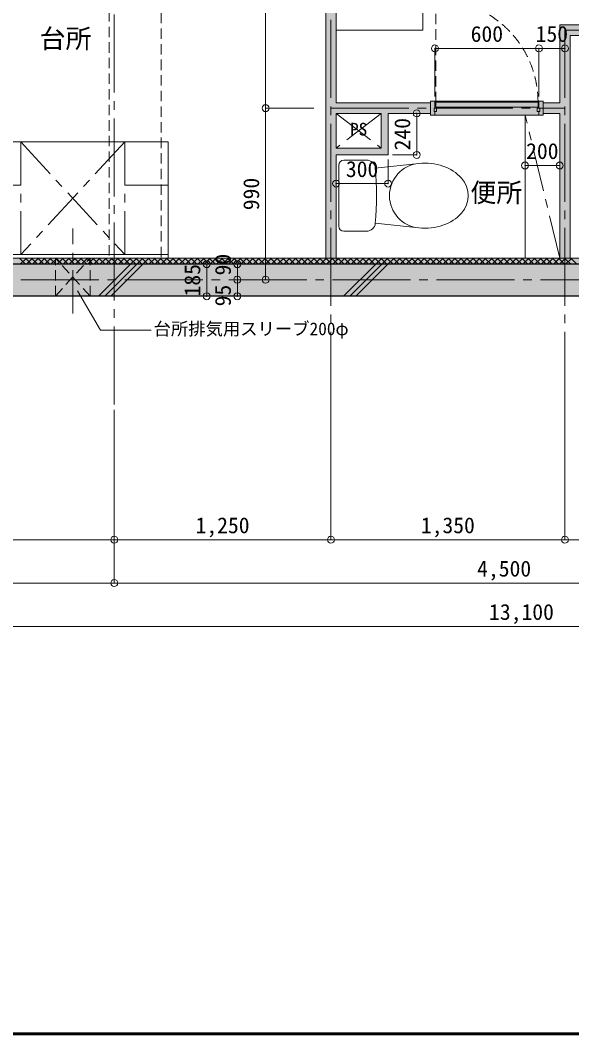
# Model space of a CAD drawing. Units: millimetres at full size, sheet at 1:50. Extents: x -9674 to 9699, y -6794 to 6791.
# Drawn here: x -3020 to 162, y -6794 to -941 of the extents above; entities that cross this region are included whole.
import ezdxf
from ezdxf.enums import TextEntityAlignment as Align

# ---------------------------------------------------------------- set-up
doc = ezdxf.new("R2010")
doc.units = ezdxf.units.MM
doc.header["$LTSCALE"] = 50
doc.header["$PDMODE"] = 32
doc.header["$PDSIZE"] = 40
for name, pattern in [('CHAIN1', [8, 5, -1, 1, -1]), ('CHAIN2', [12, 9, -1, 1, -1]), ('DASHED1', [1.8, 1.2, -0.6])]:
    doc.linetypes.add(name, pattern=pattern)
for name, color, linetype, lineweight in [('0-0_図面枠', 7, 'Continuous', 9), ('1-0_芯', 7, 'CHAIN2', 9), ('1-1_躯体', 2, 'Continuous', 25), ('1-2_間仕切', 3, 'Continuous', 18), ('1-3_建具', 3, 'Continuous', 18), ('1-4_仕上げ', 4, 'Continuous', 9), ('1-5_設備', 7, 'Continuous', 9), ('1-7_その他', 7, 'DASHED1', 9), ('1-8_ハッチ', 4, 'Continuous', 9), ('1-A_文字', 7, 'Continuous', 9), ('1-B_寸法', 7, 'Continuous', 9), ('1-C_梁', 7, 'DASHED1', 9)]:
    doc.layers.add(name, color=color, linetype=linetype, lineweight=lineweight)
for name, color, linetype in [('4-0', 1, 'Continuous'), ('4-2', 4, 'Continuous'), ('4-F', 4, 'Continuous')]:
    doc.layers.add(name, color=color, linetype=linetype)
doc.styles.add('ＭＳ ゴシック', font='')
doc.styles.get('ＭＳ ゴシック').set_extended_font_data('MS Gothic')

msp = doc.modelspace()

# ---------------------------------------------------------------- linework, layer by layer
at = {"layer": '0-0_図面枠'}
for p, q in [((9693.64, -6788.64), (-9668.64, -6788.64)), ((-9666.87, -6786.88), (9691.87, -6786.88)), ((-9665.11, -6785.11), (9690.11, -6785.11)), ((-9663.35, -6783.35), (9688.35, -6783.35)), ((-9673.92, -6793.93), (9698.92, -6793.93)), ((-9672.16, -6792.16), (9697.16, -6792.16)), ((-9670.4, -6790.4), (9695.4, -6790.4))]:
    msp.add_line(p, q, dxfattribs=at)
at = {"layer": '1-0_芯'}
for p, q in [((-2477.5, 4491.87), (-2477.5, -3188.13)), ((-1227.5, -3188.13), (-1227.5, 31.87)), ((122.5, -998.13), (2022.5, -998.13)), ((122.5, -3188.13), (122.5, -998.13)), ((-1227.5, -1448.13), (122.5, -1448.13)), ((-8417.5, -2438.13), (8192.5, -2438.13))]:
    msp.add_line(p, q, dxfattribs=at)
at = {"layer": '1-1_躯体'}
for p, q in [((5832.5, -2348.13), (-6617.5, -2348.13)), ((6332.5, -2533.13), (-7267.5, -2533.13))]:
    msp.add_line(p, q, dxfattribs=at)
at = {"layer": '1-2_間仕切'}
for p, q in [((-1257.5, -2313.13), (-1257.5, 1.87)), ((-1197.5, -1418.13), (-1197.5, 1.87)), ((92.5, -1418.13), (92.5, -968.13)), ((92.5, -968.13), (260.5, -968.13)), ((152.5, -1028.13), (260.5, -1028.13)), ((152.5, -1028.13), (152.5, -2313.13)), ((-1197.5, -1418.13), (-652.5, -1418.13)), ((-2.5, -1418.13), (92.5, -1418.13)), ((-1197.5, -1678.13), (-1197.5, -1478.13)), ((-1197.5, -1478.13), (-937.5, -1478.13)), ((-937.5, -1678.13), (-937.5, -1478.13)), ((-897.5, -1718.13), (-897.5, -1478.13)), ((-897.5, -1478.13), (-652.5, -1478.13)), ((-2.5, -1478.13), (92.5, -1478.13)), ((92.5, -1478.13), (92.5, -2320.63)), ((-937.5, -1678.13), (-1197.5, -1678.13)), ((-897.5, -1718.13), (-1197.5, -1718.13)), ((-1197.5, -2320.63), (-1197.5, -1718.13))]:
    msp.add_line(p, q, dxfattribs=at)
at = {"layer": '1-2_間仕切', "color": 7, "lineweight": 9}
msp.add_line((-27.5, -1408.13), (-627.5, -1408.13), dxfattribs=at)
at = {"layer": '1-3_建具', "color": 7, "linetype": 'DASHED1', "lineweight": 9}
msp.add_line((-622.5, -1413.13), (-622.5, -823.13), dxfattribs=at)
at = {"layer": '1-3_建具'}
for p, q in [((-652.5, -1408.13), (-652.5, -1488.13)), ((-627.5, -1408.13), (-652.5, -1408.13)), ((-632.5, -1448.13), (-632.5, -1468.13)), ((-617.5, -1448.13), (-632.5, -1448.13)), ((-627.5, -1448.13), (-627.5, -1408.13)), ((-622.5, -1443.13), (-622.5, -1413.13)), ((-622.5, -1413.13), (-32.5, -1413.13)), ((-32.5, -1443.13), (-622.5, -1443.13)), ((-617.5, -1468.13), (-617.5, -1448.13)), ((-37.5, -1448.13), (-37.5, -1468.13)), ((-32.5, -1413.13), (-32.5, -1443.13)), ((-2.5, -1408.13), (-27.5, -1408.13)), ((-27.5, -1448.13), (-27.5, -1408.13)), ((-2.5, -1408.13), (-2.5, -1488.13)), ((-627.5, -1488.13), (-652.5, -1488.13)), ((-632.5, -1468.13), (-617.5, -1468.13)), ((-627.5, -1488.13), (-627.5, -1468.13)), ((-37.5, -1468.13), (-22.5, -1468.13)), ((-27.5, -1488.13), (-27.5, -1468.13)), ((-2.5, -1488.13), (-27.5, -1488.13))]:
    msp.add_line(p, q, dxfattribs=at)
at = {"layer": '1-3_建具', "color": 7, "lineweight": 9}
msp.add_line((-627.5, -1488.13), (-27.5, -1488.13), dxfattribs=at)
at = {"layer": '1-3_建具'}
msp.add_lwpolyline([(-22.5, -1468.13), (-22.5, -1448.13), (-37.5, -1448.13)], dxfattribs=at)
at = {"layer": '1-3_建具', "color": 7, "linetype": 'DASHED1', "lineweight": 9}
msp.add_arc((-622.5, -1413.13), 590, 0, 90, dxfattribs=at)
at = {"layer": '1-4_仕上げ'}
msp.add_line((-107.5, -1488.13), (-107.5, -2313.13), dxfattribs=at)
at = {"layer": '1-5_設備'}
for p, q in [((-2167.5, -1643.13), (-3257.5, -1643.13)), ((-2167.5, -2313.13), (-2167.5, -1643.13)), ((-1152.5, -1748.13), (-1021.25, -1748.13)), ((-1182.5, -1778.13), (-1182.5, -2128.13)), ((-971.41, -1794.13), (-720.35, -1767.48)), ((-1152.5, -2158.13), (-1021.25, -2158.13)), ((-971.41, -2112.13), (-720.35, -2138.78)), ((-2167.5, -2293.13), (-3917.5, -2293.13))]:
    msp.add_line(p, q, dxfattribs=at)
at = {"layer": '1-5_設備', "linetype": 'CHAIN1'}
for p, q in [((-3017.5, -2293.13), (-3017.5, -1643.13)), ((-3017.5, -1643.13), (-2417.5, -2293.13)), ((-2417.5, -1643.13), (-3017.5, -2293.13)), ((-2417.5, -2293.13), (-2417.5, -1643.13)), ((-3017.5, -1893.13), (-3507.5, -1893.13)), ((-2167.5, -1893.13), (-2417.5, -1893.13))]:
    msp.add_line(p, q, dxfattribs=at)
at = {"layer": '1-5_設備'}
msp.add_lwpolyline([(-1197.5, -998.13), (-697.5, -998.13), (-697.5, 1.87)], dxfattribs=at)
for centre, radius, start, end in [((-1152.5, -1778.13), 30, 90, 180), ((-1021.25, -1798.13), 50, 4.58409, 90), ((-2954.44, -1953.13), 1989.39, 355.41592, 4.58409), ((-703.23, -1953.13), 186.44, 95.26901, 264.731), ((-1152.5, -2128.13), 30, 180, 270), ((-1021.25, -2108.13), 50, 270, 355.41592)]:
    msp.add_arc(centre, radius, start, end, dxfattribs=at)
msp.add_ellipse((-685.31, -1953.13), major_axis=(250, 0), ratio=0.75, start_param=4.5717765, end_param=7.9945944, dxfattribs=at)
at = {"layer": '1-7_その他', "color": 4, "linetype": 'CHAIN1'}
for p, q in [((-1197.5, -1478.13), (-937.5, -1678.13)), ((-937.5, -1478.13), (-1197.5, -1678.13)), ((92.5, -2313.13), (-107.5, -1488.13))]:
    msp.add_line(p, q, dxfattribs=at)
at = {"layer": '1-7_その他', "linetype": 'CHAIN1'}
msp.add_line((-2717.5, -2633.13), (-2717.5, -2143.13), dxfattribs=at)
at = {"layer": '1-7_その他'}
for p, q in [((-2817.5, -2533.13), (-2817.5, -2313.13)), ((-2817.5, -2533.13), (-2617.5, -2313.13)), ((-2617.5, -2533.13), (-2817.5, -2313.13)), ((-2617.5, -2533.13), (-2617.5, -2313.13))]:
    msp.add_line(p, q, dxfattribs=at)
at = {"layer": '1-8_ハッチ'}
for p, q in [((5797.5, -2313.13), (-6582.5, -2313.13)), ((-3025.53, -2313.13), (-2990.53, -2348.13)), ((-3019.88, -2348.13), (-2984.88, -2313.13)), ((-2990.17, -2313.13), (-2955.17, -2348.13)), ((-2984.53, -2348.13), (-2949.53, -2313.13)), ((-2954.81, -2313.13), (-2919.81, -2348.13)), ((-2949.17, -2348.13), (-2914.17, -2313.13)), ((-2919.46, -2313.13), (-2884.46, -2348.13)), ((-2913.82, -2348.13), (-2878.82, -2313.13)), ((-2884.1, -2313.13), (-2849.1, -2348.13)), ((-2878.46, -2348.13), (-2843.46, -2313.13)), ((-2848.75, -2313.13), (-2813.75, -2348.13)), ((-2843.11, -2348.13), (-2808.11, -2313.13)), ((-2813.39, -2313.13), (-2778.39, -2348.13)), ((-2807.75, -2348.13), (-2772.75, -2313.13)), ((-2778.04, -2313.13), (-2743.04, -2348.13)), ((-2772.4, -2348.13), (-2737.4, -2313.13)), ((-2742.68, -2313.13), (-2707.68, -2348.13)), ((-2737.04, -2348.13), (-2702.04, -2313.13)), ((-2707.33, -2313.13), (-2672.33, -2348.13)), ((-2701.68, -2348.13), (-2666.68, -2313.13)), ((-2671.97, -2313.13), (-2636.97, -2348.13)), ((-2666.33, -2348.13), (-2631.33, -2313.13)), ((-2636.62, -2313.13), (-2601.62, -2348.13)), ((-2630.97, -2348.13), (-2595.97, -2313.13)), ((-2601.26, -2313.13), (-2566.26, -2348.13)), ((-2595.62, -2348.13), (-2560.62, -2313.13)), ((-2565.91, -2313.13), (-2530.91, -2348.13)), ((-2560.26, -2348.13), (-2525.26, -2313.13)), ((-2530.55, -2313.13), (-2495.55, -2348.13)), ((-2524.91, -2348.13), (-2489.91, -2313.13)), ((-2495.2, -2313.13), (-2460.2, -2348.13)), ((-2489.55, -2348.13), (-2454.55, -2313.13)), ((-2459.84, -2313.13), (-2424.84, -2348.13)), ((-2454.2, -2348.13), (-2419.2, -2313.13)), ((-2424.48, -2313.13), (-2389.48, -2348.13)), ((-2418.84, -2348.13), (-2383.84, -2313.13)), ((-2389.13, -2313.13), (-2354.13, -2348.13)), ((-2383.49, -2348.13), (-2348.49, -2313.13)), ((-2353.77, -2313.13), (-2318.77, -2348.13)), ((-2348.13, -2348.13), (-2313.13, -2313.13)), ((-2318.42, -2313.13), (-2283.42, -2348.13)), ((-2312.78, -2348.13), (-2277.78, -2313.13)), ((-2283.06, -2313.13), (-2248.06, -2348.13)), ((-2277.42, -2348.13), (-2242.42, -2313.13)), ((-2247.71, -2313.13), (-2212.71, -2348.13)), ((-2242.06, -2348.13), (-2207.06, -2313.13)), ((-2212.35, -2313.13), (-2177.35, -2348.13)), ((-2206.71, -2348.13), (-2171.71, -2313.13)), ((-2177, -2313.13), (-2142, -2348.13)), ((-2171.35, -2348.13), (-2136.35, -2313.13)), ((-2141.64, -2313.13), (-2106.64, -2348.13)), ((-2136, -2348.13), (-2101, -2313.13)), ((-2106.29, -2313.13), (-2071.29, -2348.13)), ((-2100.64, -2348.13), (-2065.64, -2313.13)), ((-2070.93, -2313.13), (-2035.93, -2348.13)), ((-2065.29, -2348.13), (-2030.29, -2313.13)), ((-2035.58, -2313.13), (-2000.58, -2348.13)), ((-2029.93, -2348.13), (-1994.93, -2313.13)), ((-2000.22, -2313.13), (-1965.22, -2348.13)), ((-1994.58, -2348.13), (-1959.58, -2313.13)), ((-1964.87, -2313.13), (-1929.87, -2348.13)), ((-1959.22, -2348.13), (-1924.22, -2313.13)), ((-1929.51, -2313.13), (-1894.51, -2348.13)), ((-1923.87, -2348.13), (-1888.87, -2313.13)), ((-1894.15, -2313.13), (-1859.15, -2348.13)), ((-1888.51, -2348.13), (-1853.51, -2313.13)), ((-1858.8, -2313.13), (-1823.8, -2348.13)), ((-1853.16, -2348.13), (-1818.16, -2313.13)), ((-1823.44, -2313.13), (-1788.44, -2348.13)), ((-1817.8, -2348.13), (-1782.8, -2313.13)), ((-1788.09, -2313.13), (-1753.09, -2348.13)), ((-1782.45, -2348.13), (-1747.45, -2313.13)), ((-1752.73, -2313.13), (-1717.73, -2348.13)), ((-1747.09, -2348.13), (-1712.09, -2313.13)), ((-1717.38, -2313.13), (-1682.38, -2348.13)), ((-1711.73, -2348.13), (-1676.73, -2313.13)), ((-1682.02, -2313.13), (-1647.02, -2348.13)), ((-1676.38, -2348.13), (-1641.38, -2313.13)), ((-1646.67, -2313.13), (-1611.67, -2348.13)), ((-1641.02, -2348.13), (-1606.02, -2313.13)), ((-1611.31, -2313.13), (-1576.31, -2348.13)), ((-1605.67, -2348.13), (-1570.67, -2313.13)), ((-1575.96, -2313.13), (-1540.96, -2348.13)), ((-1570.31, -2348.13), (-1535.31, -2313.13)), ((-1540.6, -2313.13), (-1505.6, -2348.13)), ((-1534.96, -2348.13), (-1499.96, -2313.13)), ((-1505.25, -2313.13), (-1470.25, -2348.13)), ((-1499.6, -2348.13), (-1464.6, -2313.13)), ((-1469.89, -2313.13), (-1434.89, -2348.13)), ((-1464.25, -2348.13), (-1429.25, -2313.13)), ((-1434.54, -2313.13), (-1399.54, -2348.13)), ((-1428.89, -2348.13), (-1393.89, -2313.13)), ((-1399.18, -2313.13), (-1364.18, -2348.13)), ((-1393.54, -2348.13), (-1358.54, -2313.13)), ((-1363.82, -2313.13), (-1328.82, -2348.13)), ((-1358.18, -2348.13), (-1323.18, -2313.13)), ((-1328.47, -2313.13), (-1293.47, -2348.13)), ((-1322.83, -2348.13), (-1287.83, -2313.13)), ((-1293.11, -2313.13), (-1258.11, -2348.13)), ((-1287.47, -2348.13), (-1252.47, -2313.13)), ((-1257.76, -2313.13), (-1222.76, -2348.13)), ((-1252.12, -2348.13), (-1217.12, -2313.13)), ((-1222.4, -2313.13), (-1187.4, -2348.13)), ((-1216.76, -2348.13), (-1181.76, -2313.13)), ((-1187.05, -2313.13), (-1152.05, -2348.13)), ((-1181.4, -2348.13), (-1146.4, -2313.13)), ((-1151.69, -2313.13), (-1116.69, -2348.13)), ((-1146.05, -2348.13), (-1111.05, -2313.13)), ((-1116.34, -2313.13), (-1081.34, -2348.13)), ((-1110.69, -2348.13), (-1075.69, -2313.13)), ((-1080.98, -2313.13), (-1045.98, -2348.13)), ((-1075.34, -2348.13), (-1040.34, -2313.13)), ((-1045.63, -2313.13), (-1010.63, -2348.13)), ((-1039.98, -2348.13), (-1004.98, -2313.13)), ((-1010.27, -2313.13), (-975.27, -2348.13)), ((-1004.63, -2348.13), (-969.63, -2313.13)), ((-974.92, -2313.13), (-939.92, -2348.13)), ((-969.27, -2348.13), (-934.27, -2313.13)), ((-939.56, -2313.13), (-904.56, -2348.13)), ((-933.92, -2348.13), (-898.92, -2313.13)), ((-904.2, -2313.13), (-869.2, -2348.13)), ((-898.56, -2348.13), (-863.56, -2313.13)), ((-868.85, -2313.13), (-833.85, -2348.13)), ((-863.21, -2348.13), (-828.21, -2313.13)), ((-833.49, -2313.13), (-798.49, -2348.13)), ((-827.85, -2348.13), (-792.85, -2313.13)), ((-798.14, -2313.13), (-763.14, -2348.13)), ((-792.5, -2348.13), (-757.5, -2313.13)), ((-762.78, -2313.13), (-727.78, -2348.13)), ((-757.14, -2348.13), (-722.14, -2313.13)), ((-727.43, -2313.13), (-692.43, -2348.13)), ((-721.79, -2348.13), (-686.79, -2313.13)), ((-692.07, -2313.13), (-657.07, -2348.13)), ((-686.43, -2348.13), (-651.43, -2313.13)), ((-656.72, -2313.13), (-621.72, -2348.13)), ((-651.07, -2348.13), (-616.07, -2313.13)), ((-621.36, -2313.13), (-586.36, -2348.13)), ((-615.72, -2348.13), (-580.72, -2313.13)), ((-586.01, -2313.13), (-551.01, -2348.13)), ((-580.36, -2348.13), (-545.36, -2313.13)), ((-550.65, -2313.13), (-515.65, -2348.13)), ((-545.01, -2348.13), (-510.01, -2313.13)), ((-515.3, -2313.13), (-480.3, -2348.13)), ((-509.65, -2348.13), (-474.65, -2313.13)), ((-479.94, -2313.13), (-444.94, -2348.13)), ((-474.3, -2348.13), (-439.3, -2313.13)), ((-444.59, -2313.13), (-409.59, -2348.13)), ((-438.94, -2348.13), (-403.94, -2313.13)), ((-409.23, -2313.13), (-374.23, -2348.13)), ((-403.59, -2348.13), (-368.59, -2313.13)), ((-373.87, -2313.13), (-338.87, -2348.13)), ((-368.23, -2348.13), (-333.23, -2313.13)), ((-338.52, -2313.13), (-303.52, -2348.13)), ((-332.88, -2348.13), (-297.88, -2313.13)), ((-303.16, -2313.13), (-268.16, -2348.13)), ((-297.52, -2348.13), (-262.52, -2313.13)), ((-267.81, -2313.13), (-232.81, -2348.13)), ((-262.17, -2348.13), (-227.17, -2313.13)), ((-232.45, -2313.13), (-197.45, -2348.13)), ((-226.81, -2348.13), (-191.81, -2313.13)), ((-197.1, -2313.13), (-162.1, -2348.13)), ((-191.46, -2348.13), (-156.46, -2313.13)), ((-161.74, -2313.13), (-126.74, -2348.13)), ((-156.1, -2348.13), (-121.1, -2313.13)), ((-126.39, -2313.13), (-91.39, -2348.13)), ((-120.74, -2348.13), (-85.74, -2313.13)), ((-91.03, -2313.13), (-56.03, -2348.13)), ((-85.39, -2348.13), (-50.39, -2313.13)), ((-55.68, -2313.13), (-20.68, -2348.13)), ((-50.03, -2348.13), (-15.03, -2313.13)), ((-20.32, -2313.13), (14.68, -2348.13)), ((-14.68, -2348.13), (20.32, -2313.13)), ((15.03, -2313.13), (50.03, -2348.13)), ((20.68, -2348.13), (55.68, -2313.13)), ((50.39, -2313.13), (85.39, -2348.13)), ((56.03, -2348.13), (91.03, -2313.13)), ((85.74, -2313.13), (120.74, -2348.13)), ((91.39, -2348.13), (126.39, -2313.13)), ((121.1, -2313.13), (156.1, -2348.13)), ((126.74, -2348.13), (161.74, -2313.13)), ((156.46, -2313.13), (191.46, -2348.13)), ((-2568.49, -2533.13), (-2383.49, -2348.13)), ((-2533.13, -2533.13), (-2348.13, -2348.13)), ((-2497.78, -2533.13), (-2312.78, -2348.13)), ((-1154.27, -2533.13), (-969.27, -2348.13)), ((-1118.92, -2533.13), (-933.92, -2348.13)), ((-1083.56, -2533.13), (-898.56, -2348.13))]:
    msp.add_line(p, q, dxfattribs=at)
at = {"layer": '1-A_文字'}
for p, q in [((-2689.08, -2502.36), (-2557.7, -2729.92)), ((-2557.7, -2729.92), (-2264.83, -2729.92))]:
    msp.add_line(p, q, dxfattribs=at)
at = {"layer": '1-B_寸法'}
for p, q in [((-1604.24, -1448.13), (-1604.24, 31.87)), ((-627.5, -1379.98), (-627.5, -1103.13)), ((-627.5, -1103.13), (-27.5, -1103.13)), ((-27.5, -1379.98), (-27.5, -1103.13)), ((-27.5, -1103.13), (122.5, -1103.13)), ((-1326.75, -1448.13), (-1604.24, -1448.13)), ((-1604.24, -2438.13), (-1604.24, -1448.13)), ((-732.56, -1718.13), (-732.56, -1478.13)), ((-871.57, -1718.13), (-732.56, -1718.13)), ((-107.5, -1778.97), (92.5, -1778.97)), ((-1944.1, -2348.13), (-1944.1, -2533.13)), ((-1767.58, -2348.13), (-1767.58, -2438.13)), ((-1767.58, -2438.13), (-1767.58, -2533.13)), ((-2477.5, -3188.13), (-2477.5, -4188.13)), ((-1227.5, -3188.13), (-1227.5, -3938.13)), ((122.5, -3188.13), (122.5, -3938.13)), ((-3917.5, -3938.13), (-2477.5, -3938.13)), ((-2477.5, -3938.13), (-1227.5, -3938.13)), ((-1227.5, -3938.13), (122.5, -3938.13)), ((122.5, -3938.13), (2022.5, -3938.13)), ((-6677.5, -4188.13), (-2477.5, -4188.13)), ((-2477.5, -4188.13), (2022.5, -4188.13)), ((-6677.5, -4438.13), (6422.5, -4438.13))]:
    msp.add_line(p, q, dxfattribs=at)
msp.add_lwpolyline([(-897.5, -1744.06), (-897.5, -1883.07), (-1197.5, -1883.07)], dxfattribs=at)
at = {"layer": '1-B_寸法', "color": 3}
for p in [(-627.5, -1103.13), (-27.5, -1103.13), (122.5, -1103.13), (-1604.24, -1448.13), (-732.56, -1478.13), (-732.56, -1718.13), (-107.5, -1778.97), (92.5, -1778.97), (-1197.5, -1883.07), (-897.5, -1883.07), (-1944.1, -2348.13), (-1767.58, -2348.13), (-1767.58, -2438.13), (-1604.24, -2438.13), (-1944.1, -2533.13), (-1767.58, -2533.13), (-2477.5, -3938.13), (-1227.5, -3938.13), (122.5, -3938.13), (-2477.5, -4188.13)]:
    msp.add_point(p, dxfattribs=at)
at = {"layer": '1-C_梁'}
for p, q in [((-2507.5, 911.87), (-2507.5, -2313.13)), ((-2207.5, 1.87), (-2207.5, -2313.13))]:
    msp.add_line(p, q, dxfattribs=at)
at = {"layer": '4-0'}
msp.add_solid([(6332.5, -2533.13), (5832.5, -2348.13), (-6917.5, -2533.13), (-6617.5, -2348.13)], dxfattribs=at)
at = {"layer": '4-2'}
for points in [[(-1257.5, -2313.13), (-1197.5, -2313.13), (-1257.5, 1.87), (-1197.5, 1.87)], [(260.5, -1028.13), (260.5, -968.13), (152.5, -1028.13), (92.5, -968.13)], [(92.5, -2313.13), (152.5, -2313.13), (92.5, -968.13), (152.5, -1028.13)], [(-652.5, -1478.13), (-652.5, -1418.13), (-1197.5, -1418.13)], [(-652.5, -1478.13), (-1197.5, -1418.13), (-1197.5, -1478.13)], [(-652.5, -1488.13), (-2.5, -1488.13), (-652.5, -1408.13), (-2.5, -1408.13)], [(-2.5, -1418.13), (92.5, -1418.13), (-2.5, -1478.13), (92.5, -1478.13)], [(-897.5, -1478.13), (-937.5, -1478.13), (-937.5, -1678.13)], [(-937.5, -1678.13), (-897.5, -1718.13), (-897.5, -1478.13)], [(-1197.5, -1678.13), (-1197.5, -1718.13), (-897.5, -1718.13)], [(-937.5, -1678.13), (-1197.5, -1678.13), (-897.5, -1718.13)]]:
    msp.add_solid(points, dxfattribs=at)
at = {"layer": '4-F'}
msp.add_solid([(5797.5, -2313.13), (5832.5, -2348.13), (-6582.5, -2313.13), (-6582.5, -2348.13)], dxfattribs=at)

# ---------------------------------------------------------------- texts
at = {"layer": '1-A_文字', "style": 'ＭＳ ゴシック'}
for s, height, p in [('台所', 110, (-2908.76, -1134.67)), ('PS', 73.31, (-1117.5, -1628.13)), ('便所', 110, (-422.86, -2023.31)), ('台所排気用スリーブ200φ', 73.31, (-2250.73, -2779.98))]:
    msp.add_text(s, height=height, dxfattribs=at).set_placement(p, align=Align.BOTTOM_LEFT)
at = {"layer": '1-B_寸法', "style": 'ＭＳ ゴシック'}
for s, p in [('600', (-421.25, -1093.13)), ('150', (-46.25, -1093.13)), ('200', (-101.25, -1768.97)), ('300', (-1141.25, -1873.07)), ('1,250', (-2008.75, -3928.13)), ('1,350', (-708.75, -3928.13)), ('4,500', (-383.75, -4178.13)), ('13,100', (-315, -4428.13))]:
    msp.add_text(s, height=91.64, dxfattribs=at).set_placement(p, align=Align.BOTTOM_LEFT)
for s, p in [('240', (-742.56, -1691.88)), ('990', (-1614.24, -2036.88)), ('90', (-1777.58, -2413.17)), ('185', (-1954.1, -2534.38)), ('95', (-1777.58, -2591.7))]:
    msp.add_text(s, height=91.64, rotation=90, dxfattribs=at).set_placement(p, align=Align.BOTTOM_LEFT)

doc.saveas('drawing.dxf')
